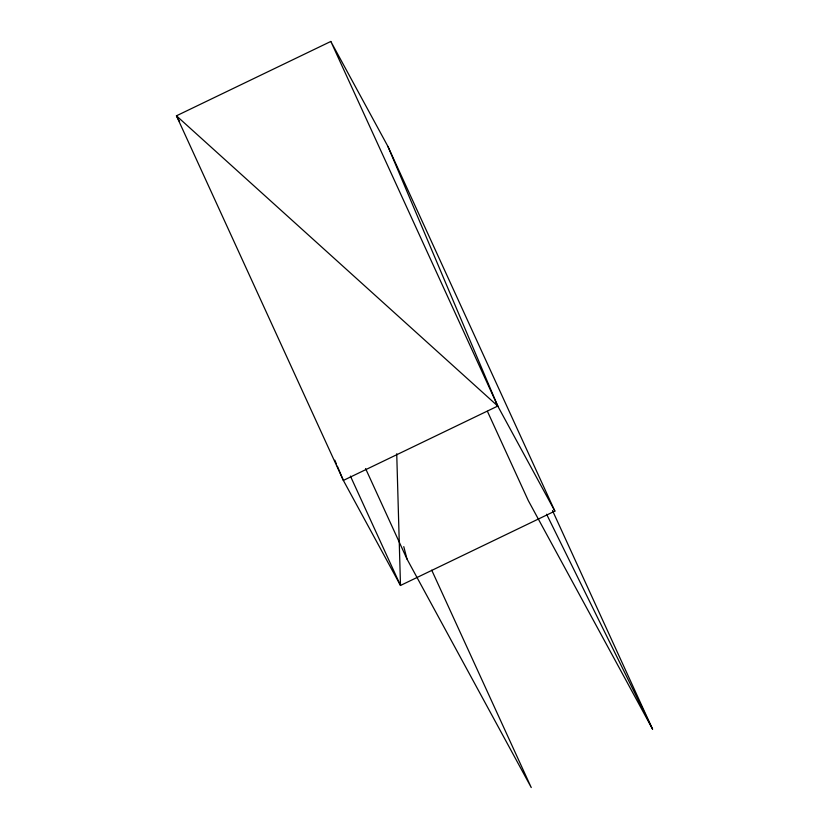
<?xml version="1.0" encoding="UTF-8"?>
<svg xmlns="http://www.w3.org/2000/svg" width="829" height="829" viewBox="0 0 829 829"><rect width="100%" height="100%" fill="white"/><g stroke="black" fill="none" stroke-linecap="round" stroke-linejoin="round"><path stroke-width="1.24" d="M330.823 41.45L176.442 115.811L343.372 480.426L400.49 585.461L554.87 511.099L387.941 146.474L330.823 41.45L497.763 406.065L554.87 511.099M387.941 146.474L497.763 406.065L343.372 480.426L337.33 466.147M497.763 406.065L176.442 115.811L179.51 121.459M552.487 510.56L652.558 729.116L528.311 500.623L487.421 411.319M365.579 468.572L406.998 559.057L531.254 787.55L431.722 570.165M546.601 514.249L652.558 729.116M350.408 476.074L400.49 585.461L396.728 453.764M334.812 460.188L336.325 463.763M403.775 546.632L406.998 559.057"/></g></svg>
